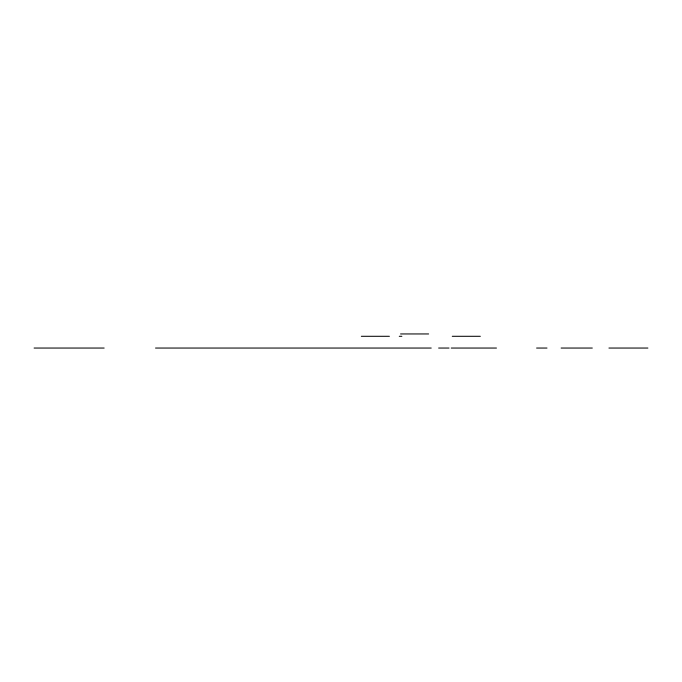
<?xml version="1.0" encoding="UTF-8"?>
<svg xmlns="http://www.w3.org/2000/svg" width="682" height="682" viewBox="0 0 682 682"><rect width="100%" height="100%" fill="white"/><g stroke="black" fill="none" stroke-linecap="round" stroke-linejoin="round"><path stroke-width="1.02" d="M400.564 333.95L428.628 333.95M361.332 336.294L389.396 336.294M399.268 336.294L401.868 336.294M452.268 336.294L480.324 336.294M34.1 348.05L104.15 348.05M155.53 348.05L431.22 348.05M438.637 348.05L449.029 348.05M451.254 348.05L496.462 348.05M536.598 348.05L546.99 348.05M561.124 348.05L592.3 348.05M608.932 348.05L647.9 348.05"/></g></svg>
